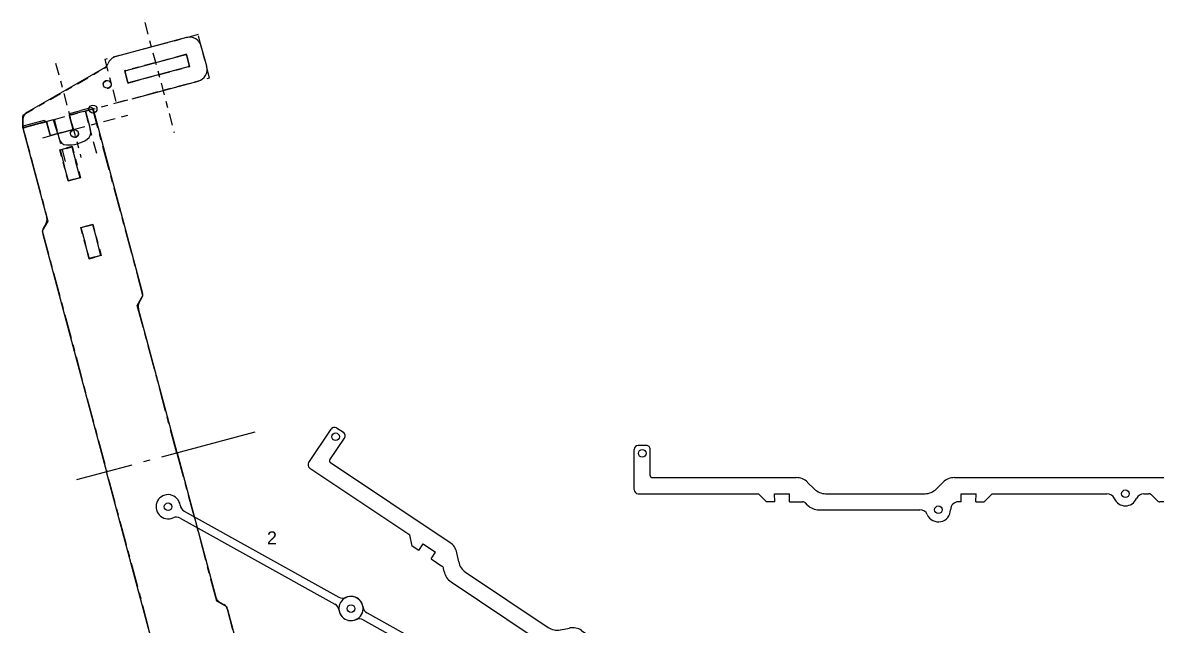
# Model space of a CAD drawing. Header units: inches. Extents: x -309 to 118, y -31 to 166.
# Drawn here: x -185.87 to -168.27, y 61.38 to 70.74 of the extents above; entities that cross this region are included whole.
import ezdxf

# ---------------------------------------------------------------- set-up
doc = ezdxf.new("R2010")
doc.units = ezdxf.units.IN
doc.header["$MEASUREMENT"] = 0
doc.linetypes.add('ACAD_ISO04W100', pattern=[30, 24, -3, 0, -3])
doc.layers.add('CUT', color=1, linetype='Continuous')
doc.styles.get("Standard").update_dxf_attribs({"font": 'arial.ttf'})

# ---------------------------------------------------------------- blocks, each defined once
blk = doc.blocks.new('Stix_Sideview')
at = {"layer": 'CUT'}
for p, q in [((8.873, 0.204), (8.865, 0.61)), ((8.926, 0.674), (9.051, 0.676)), ((8.989, 0.675), (8.989, 0.675)), ((9.127, -0.01), (9.115, 0.615)), ((-0.246, -0.192), (-0.258, 0.433)), ((-0.072, 0.499), (-0.197, 0.496)), ((-0.135, 0.497), (-0.135, 0.497)), ((-0.001, 0.031), (-0.009, 0.437)), ((0.031, 0.001), (2.264, 0.044)), ((4.445, -0.09), (4.546, 0.015)), ((4.721, 0.092), (8.842, 0.172)), ((2.548, -0.127), (2.442, -0.026)), ((2.726, -0.197), (4.269, -0.167)), ((4.83, -0.156), (5.06, -0.152)), ((4.832, -0.281), (4.83, -0.156)), ((5.062, -0.277), (5.06, -0.152)), ((5.187, -0.274), (5.31, -0.147)), ((5.31, -0.147), (7.092, -0.112)), ((7.665, -0.101), (7.738, -0.1)), ((7.872, -0.204), (7.782, -0.117)), ((8.242, -0.027), (8.012, -0.032)), ((8.016, -0.219), (8.012, -0.032)), ((8.246, -0.215), (8.242, -0.027)), ((8.389, -0.194), (8.475, -0.104)), ((8.519, -0.084), (9.066, -0.074)), ((-0.183, -0.254), (1.685, -0.217)), ((1.813, -0.34), (1.685, -0.217)), ((1.938, -0.337), (1.813, -0.34)), ((1.935, -0.212), (2.165, -0.208)), ((1.938, -0.337), (1.935, -0.212)), ((2.168, -0.333), (2.165, -0.208)), ((2.168, -0.333), (2.37, -0.329)), ((2.449, -0.379), (2.415, -0.346)), ((4.832, -0.281), (4.791, -0.282)), ((5.062, -0.277), (5.187, -0.274)), ((8.016, -0.219), (7.917, -0.221)), ((8.246, -0.215), (8.345, -0.213)), ((2.627, -0.449), (4.195, -0.419))]:
    blk.add_line(p, q, dxfattribs=at)
for centre in [(8.991, 0.553), (-0.132, 0.375), (7.378, -0.107), (4.481, -0.413)]:
    blk.add_circle(centre, 0.0595, dxfattribs=at)
for centre, radius, start, end in [((8.927, 0.611), 0.0625, 91.1139, 181.1139), ((9.052, 0.614), 0.0625, 1.1139, 91.1139), ((-0.196, 0.434), 0.0625, 91.1139, 181.1139), ((-0.071, 0.436), 0.0625, 1.1139, 91.1139), ((8.841, 0.203), 0.0312, 271.1139, 1.1139), ((0.031, 0.032), 0.0312, 181.1139, 271.1139), ((2.269, -0.206), 0.25, 46.1139, 91.1139), ((4.726, -0.158), 0.25, 91.1139, 136.1139), ((2.721, 0.053), 0.25, 226.1139, 271.1139), ((4.264, 0.083), 0.25, 271.1139, 316.1139), ((7.095, -0.237), 0.125, 24.6921, 91.1139), ((7.667, -0.226), 0.125, 91.1139, 157.5357), ((7.739, -0.162), 0.0625, 46.1139, 91.1139), ((8.52, -0.147), 0.0625, 91.1139, 136.1139), ((9.064, -0.011), 0.0625, 271.1139, 1.1139), ((-0.184, -0.191), 0.0625, 181.1139, 271.1139), ((2.372, -0.391), 0.0625, 46.1139, 91.1139), ((4.794, -0.407), 0.125, 91.1139, 181.1139), ((7.378, -0.107), 0.188, 204.6921, 337.5357), ((7.915, -0.159), 0.0625, 226.1139, 271.1139), ((8.344, -0.15), 0.0625, 271.1139, 316.1139), ((2.622, -0.199), 0.25, 226.1139, 271.1139), ((4.197, -0.544), 0.125, 24.6921, 91.1139), ((4.481, -0.413), 0.188, 204.6921, 1.1139)]:
    blk.add_arc(centre, radius, start, end, dxfattribs=at)
blk = doc.blocks.new('Linkage_3in')
at = {"layer": 'CUT'}
for p, q in [((0.25, 0.0625), (3, 0.0625)), ((0.25, -0.0625), (3, -0.0625))]:
    blk.add_line(p, q, dxfattribs=at)
for centre in [(0, 0), (3.25, 0)]:
    blk.add_circle(centre, 0.0595, dxfattribs=at)
for centre, radius, start, end in [((0, 0), 0.1875, 36.8699, 323.1301), ((3.25, 0), 0.1875, 216.8699, 143.1301), ((0.25, 0.1875), 0.125, 216.8699, 270), ((3, 0.1875), 0.125, 270, 323.1301), ((0.25, -0.1875), 0.125, 90, 143.1301), ((3, -0.1875), 0.125, 36.8699, 90)]:
    blk.add_arc(centre, radius, start, end, dxfattribs=at)
blk = doc.blocks.new('Linkage_4in')
at = {"layer": 'CUT'}
for p, q in [((1.326, -0.703), (3.357, -1.673)), ((1.38, -0.59), (3.411, -1.56))]:
    blk.add_line(p, q, dxfattribs=at)
for centre in [(1.128, -0.539), (3.609, -1.725)]:
    blk.add_circle(centre, 0.0595, dxfattribs=at)
for centre, radius, start, end in [((1.128, -0.539), 0.188, 11.3297, 297.5899), ((1.434, -0.478), 0.125, 191.3297, 244.4598), ((1.273, -0.816), 0.125, 64.4598, 117.5899), ((3.464, -1.448), 0.125, 244.4598, 297.5899), ((3.609, -1.725), 0.188, 191.3297, 117.5899), ((3.303, -1.786), 0.125, 11.3297, 64.4598)]:
    blk.add_arc(centre, radius, start, end, dxfattribs=at)

msp = doc.modelspace()

# ---------------------------------------------------------------- linework, layer by layer
at = {"color": 251, "linetype": 'ACAD_ISO04W100', "ltscale": 0.007812, "true_color": 0x636466}
for p, q in [((-183.96928, 70.74052), (-183.5121, 69.03429)), ((-183.14296, 70.55443), (-184.59185, 70.1662)), ((-182.96308, 69.88311), (-183.14296, 70.55443)), ((-183.31974, 70.24824), (-184.28567, 69.98943)), ((-183.26927, 70.05989), (-183.31974, 70.24824)), ((-185.86086, 69.30413), (-184.56182, 70.05413)), ((-185.35374, 70.11183), (-184.96099, 68.64606)), ((-184.59185, 70.1662), (-184.41197, 69.49488)), ((-184.2352, 69.80107), (-183.26927, 70.05989)), ((-184.41197, 69.49488), (-182.96308, 69.88311)), ((-184.28567, 69.98943), (-184.2352, 69.80107)), ((-185.86086, 69.10666), (-184.23815, 69.54146)), ((-184.89494, 69.36547), (-184.71951, 68.71077)), ((-185.86086, 69.10666), (-185.86086, 69.30413)), ((-185.55047, 68.95171), (-184.17862, 69.3193)), ((-185.3779, 69.23607), (-185.20247, 68.58136)), ((-185.86086, 69.10666), (-185.68543, 68.45195))]:
    msp.add_line(p, q, dxfattribs=at)
at = {"color": 251, "ltscale": 0.007812, "true_color": 0x636466}
for p, q in [((-183.32195, 70.50958), (-184.41442, 70.21685)), ((-183.00794, 70.0621), (-183.09231, 70.37699)), ((-184.59567, 70.03805), (-185.80136, 69.34195)), ((-184.16682, 69.55747), (-183.14052, 69.83246)), ((-184.89126, 69.36335), (-184.82992, 69.13443)), ((-185.86386, 69.23369), (-185.86386, 69.14347)), ((-185.38956, 69.22983), (-185.82452, 69.11329)), ((-185.38956, 69.22983), (-185.31868, 69.00347)), ((-185.32127, 69.01313), (-185.29997, 68.93362)), ((-184.83251, 69.14409), (-184.81121, 69.06458))]:
    msp.add_line(p, q, dxfattribs=at)
at = {"color": 251, "true_color": 0x636466}
for p, q in [((-183.33837, 70.23808), (-184.26445, 69.98993)), ((-183.27944, 70.07852), (-183.31923, 70.22703)), ((-184.21657, 69.81124), (-183.29049, 70.05938)), ((-184.2755, 69.9708), (-184.2357, 69.82229)), ((-185.11753, 69.33171), (-185.13963, 69.29344)), ((-185.11753, 69.33171), (-184.96178, 69.37345)), ((-184.80602, 69.41518), (-184.96178, 69.37345)), ((-184.00577, 66.54936), (-184.76775, 69.39308)), ((-185.68622, 69.17933), (-185.84198, 69.1376)), ((-185.53047, 69.22107), (-185.68622, 69.17933)), ((-185.53047, 69.22107), (-185.49219, 69.19897)), ((-185.43558, 68.98767), (-185.49219, 69.19897)), ((-185.08301, 69.08214), (-185.13963, 69.29344)), ((-185.86407, 69.09932), (-185.4914, 67.70849)), ((-185.25929, 69.03491), (-185.43558, 68.98767)), ((-185.25929, 69.03491), (-185.08301, 69.08214)), ((-185.50389, 67.61363), (-185.5405, 67.55022)), ((-185.55299, 67.45537), (-184.56293, 63.76042)), ((-184.05487, 66.39109), (-184.01826, 66.4545)), ((-183.4666, 64.05418), (-184.06736, 66.29624)), ((-183.4666, 64.05418), (-182.86584, 61.81212)), ((-183.57287, 60.06547), (-184.56293, 63.76042)), ((-182.8076, 61.73621), (-182.74419, 61.6996)), ((-182.68595, 61.6237), (-181.92397, 58.77997))]:
    msp.add_line(p, q, dxfattribs=at)
at = {"color": 251, "linetype": 'ACAD_ISO04W100', "ltscale": 0.015625, "true_color": 0x636466}
for p, q in [((-184.7742, 69.39783), (-185.13642, 69.30077)), ((-183.99774, 66.50005), (-184.7742, 69.39783)), ((-185.49864, 69.20371), (-185.86086, 69.10666)), ((-185.49864, 69.20371), (-185.43911, 68.98155)), ((-185.07689, 69.07861), (-185.13642, 69.30077)), ((-185.86086, 69.10666), (-185.47263, 67.65777)), ((-185.07689, 69.07861), (-185.43911, 68.98155)), ((-185.47263, 67.65777), (-185.56102, 67.50467)), ((-185.56102, 67.50467), (-184.5581, 63.76171)), ((-184.08613, 66.34696), (-183.99774, 66.50005)), ((-183.47143, 64.05288), (-184.08613, 66.34696)), ((-183.47143, 64.05288), (-182.85674, 61.75881)), ((-183.55517, 60.01875), (-184.5581, 63.76171)), ((-182.85674, 61.75881), (-182.70364, 61.67042)), ((-182.70364, 61.67042), (-181.92719, 58.77264))]:
    msp.add_line(p, q, dxfattribs=at)
at = {"color": 251, "linetype": 'ACAD_ISO04W100', "ltscale": 0.003906, "true_color": 0x636466}
for p, q in [((-185.28747, 68.76336), (-185.09912, 68.81383)), ((-185.09912, 68.81383), (-185.28747, 68.76336)), ((-185.09912, 68.81383), (-185.28747, 68.76336)), ((-185.28747, 68.76336), (-185.09912, 68.81383)), ((-185.09912, 68.81383), (-184.96971, 68.33087)), ((-184.96971, 68.33087), (-185.09912, 68.81383)), ((-184.96971, 68.33087), (-185.09912, 68.81383)), ((-185.09912, 68.81383), (-184.96971, 68.33087)), ((-185.15806, 68.2804), (-185.28747, 68.76336)), ((-185.28747, 68.76336), (-185.15806, 68.2804)), ((-185.28747, 68.76336), (-185.15806, 68.2804)), ((-185.15806, 68.2804), (-185.28747, 68.76336)), ((-184.96971, 68.33087), (-185.15806, 68.2804)), ((-185.15806, 68.2804), (-184.96971, 68.33087)), ((-185.15806, 68.2804), (-184.96971, 68.33087)), ((-184.96971, 68.33087), (-185.15806, 68.2804)), ((-184.96395, 67.55595), (-184.77559, 67.60642)), ((-184.77559, 67.60642), (-184.96395, 67.55595)), ((-184.77559, 67.60642), (-184.96395, 67.55595)), ((-184.96395, 67.55595), (-184.77559, 67.60642)), ((-184.77559, 67.60642), (-184.64618, 67.12346)), ((-184.64618, 67.12346), (-184.77559, 67.60642)), ((-184.64618, 67.12346), (-184.77559, 67.60642)), ((-184.77559, 67.60642), (-184.64618, 67.12346)), ((-184.83454, 67.07299), (-184.96395, 67.55595)), ((-184.96395, 67.55595), (-184.83454, 67.07299)), ((-184.96395, 67.55595), (-184.83454, 67.07299)), ((-184.83454, 67.07299), (-184.96395, 67.55595)), ((-184.64618, 67.12346), (-184.83454, 67.07299)), ((-184.83454, 67.07299), (-184.64618, 67.12346)), ((-184.83454, 67.07299), (-184.64618, 67.12346)), ((-184.64618, 67.12346), (-184.83454, 67.07299))]:
    msp.add_line(p, q, dxfattribs=at)
at = {"color": 251, "ltscale": 0.003906, "true_color": 0x636466}
for p, q in [((-185.19226, 68.78473), (-185.09808, 68.80997)), ((-185.10298, 68.8128), (-185.03828, 68.57131)), ((-185.19226, 68.78473), (-185.28644, 68.7595)), ((-185.28361, 68.7644), (-185.2189, 68.52292)), ((-185.1542, 68.28143), (-185.2189, 68.52292)), ((-184.97357, 68.32983), (-185.03828, 68.57131)), ((-185.06492, 68.3095), (-185.1591, 68.28426)), ((-185.06492, 68.3095), (-184.97074, 68.33473)), ((-184.86874, 67.57733), (-184.96291, 67.55209)), ((-184.86874, 67.57733), (-184.77456, 67.60256)), ((-184.77946, 67.60539), (-184.71475, 67.36391)), ((-184.96009, 67.55699), (-184.89538, 67.31551)), ((-184.83068, 67.07403), (-184.89538, 67.31551)), ((-184.65005, 67.12243), (-184.71475, 67.36391)), ((-184.7414, 67.10209), (-184.83558, 67.07686)), ((-184.7414, 67.10209), (-184.64722, 67.12733))]:
    msp.add_line(p, q, dxfattribs=at)
at = {"color": 251, "linetype": 'ACAD_ISO04W100', "ltscale": 0.0625, "true_color": 0x636466}
msp.add_line((-182.26079, 64.37727), (-185.02915, 63.63549), dxfattribs=at)
msp.add_line((-182.26079, 64.37727), (-185.02915, 63.63549), dxfattribs=at)
at = {"color": 251, "linetype": 'ACAD_ISO04W100', "ltscale": 0.003906, "true_color": 0x636466}
for centre in [(-184.55322, 69.78056), (-185.06071, 69.01824)]:
    msp.add_circle(centre, 0.0625, dxfattribs=at)
at = {"color": 251, "ltscale": 0.003906, "true_color": 0x636466}
for centre in [(-184.55322, 69.78056), (-185.06071, 69.01824)]:
    msp.add_circle(centre, 0.0595, dxfattribs=at)
at = {"color": 251, "true_color": 0x636466}
for centre, radius in [((-184.7742, 69.39783), 0.0625), ((-183.60772, 63.21889), 0.0595)]:
    msp.add_circle(centre, radius, dxfattribs=at)
at = {"color": 251, "ltscale": 0.007812, "true_color": 0x636466}
for centre, radius, start, end in [((-183.27342, 70.32847), 0.1875, 15, 105), ((-184.36589, 70.03574), 0.1875, 105, 159.280187), ((-184.65817, 70.1463), 0.125, 300, 339.280187), ((-183.18905, 70.01357), 0.1875, 285, 15), ((-185.73886, 69.23369), 0.125, 120, 180), ((-185.83261, 69.14347), 0.03125, 180, 285), ((-184.93195, 69.03223), 0.125, 303.365458, 15), ((-185.17922, 68.96597), 0.125, 195, 266.634542), ((-185.15538, 69.37152), 0.53125, 266.634542, 303.365458)]:
    msp.add_arc(centre, radius, start, end, dxfattribs=at)
at = {"color": 251, "true_color": 0x636466}
for centre, radius, start, end in [((-183.33432, 70.22298), 0.01562, 15, 105), ((-183.29453, 70.07447), 0.01563, 285, 15), ((-184.26041, 69.97484), 0.01563, 105, 195), ((-184.22061, 69.82633), 0.01563, 195, 285), ((-184.79793, 69.385), 0.03125, 15, 105), ((-185.83389, 69.10741), 0.03125, 105, 195), ((-185.61214, 67.67613), 0.125, 330, 15), ((-185.43225, 67.48772), 0.125, 150, 195), ((-184.12651, 66.517), 0.125, 330, 15), ((-183.94662, 66.32859), 0.125, 150, 195), ((-182.7451, 61.84447), 0.125, 195, 240), ((-182.80669, 61.59135), 0.125, 15, 60)]:
    msp.add_arc(centre, radius, start, end, dxfattribs=at)

# ---------------------------------------------------------------- block references
for name, p, rotation in [('Stix_Sideview', (-181.11391, 63.92247), 325.1065815110346), ('Stix_Sideview', (-176.12356, 63.67136), 358.886115599603), ('Linkage_3in', (-183.60772, 63.21889), 330.8717967058469), ('Linkage_4in', (-181.86066, 62.24536), 356.4119688025336)]:
    msp.add_blockref(name, p, dxfattribs=dict(rotation=rotation))

# ---------------------------------------------------------------- texts
at = {"insert": (-182.07328, 62.83596), "char_height": 0.2, "attachment_point": 1}
msp.add_mtext_dynamic_manual_height_columns('2', width=0.7756158, gutter_width=1, heights=[0], dxfattribs=at)

doc.saveas('drawing.dxf')
